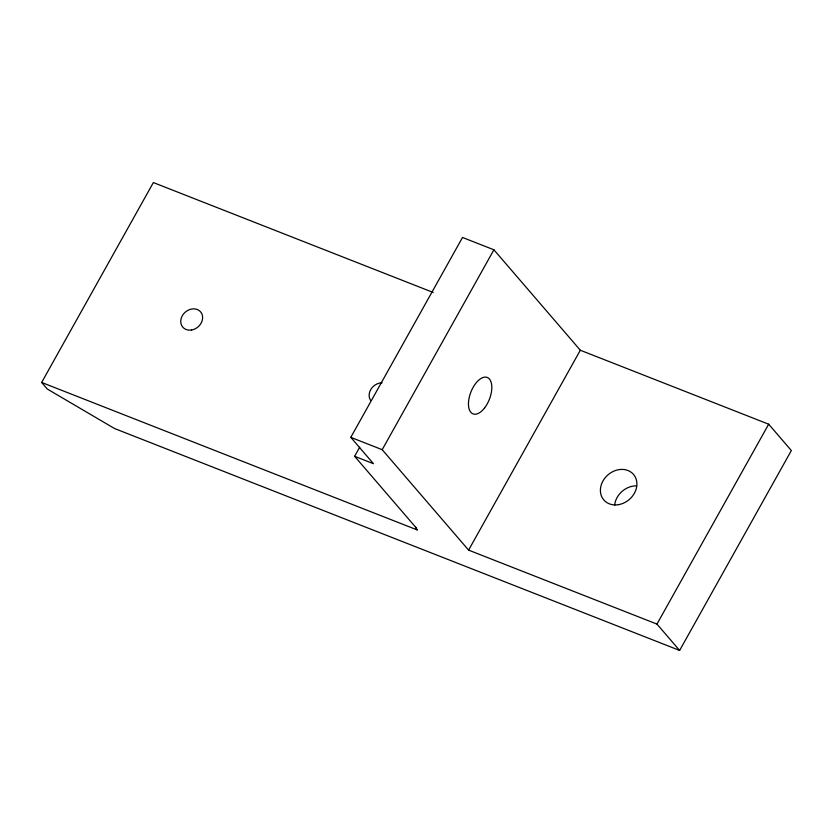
<?xml version="1.0" encoding="UTF-8"?>
<svg xmlns="http://www.w3.org/2000/svg" width="833" height="833" viewBox="0 0 833 833"><rect width="100%" height="100%" fill="white"/><g stroke="black" fill="none" stroke-linecap="round" stroke-linejoin="round"><path stroke-width="1.25" d="M359.7 447.217L354.629 456.307L373.465 463.7L350.797 437.356L462.513 237.467L493.907 249.796L580.32 350.235L768.682 424.205L791.35 450.549L679.634 650.438L114.548 428.526L47.314 389.042L41.65 382.451L153.366 182.562L433.17 292.445M679.634 650.438L656.966 624.094L468.604 550.124L382.191 449.685L493.907 249.796M468.604 550.124L580.32 350.235M656.966 624.094L768.682 424.205M350.797 437.356L382.191 449.685M41.65 382.451L417.156 529.913L415.542 527.102L354.629 456.307M415.542 527.102L417.156 529.913M614.619 505.475A19.576 16.285 -40.7 0 1 636.589 485.868M370.508 400.267A11.745 9.777 -40.7 0 1 371.154 388.907A11.745 9.777 -40.7 0 1 382.076 382.805M618.43 504.673A19.576 16.285 -40.7 0 0 634.559 475.82A19.576 16.285 -40.7 0 0 602.946 480.995A19.576 16.285 -40.7 0 0 618.43 504.673M484.567 407.951A19.576 9.944 -68.6 0 0 487.295 377.464A19.576 9.944 -68.6 0 0 468.552 401.641A19.576 9.944 -68.6 0 0 484.567 407.951M191.559 330.003A11.745 9.777 -40.7 0 0 201.232 312.687A11.745 9.777 -40.7 0 0 182.271 315.801A11.745 9.777 -40.7 0 0 191.559 330.003"/></g></svg>
